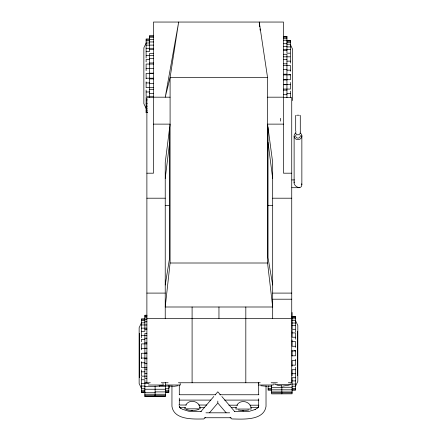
<?xml version="1.0" encoding="UTF-8"?>
<svg xmlns="http://www.w3.org/2000/svg" width="441" height="441" viewBox="0 0 441 441"><rect width="100%" height="100%" fill="white"/><g stroke="black" fill="none" stroke-linecap="round" stroke-linejoin="round"><path stroke-width="0.66" d="M301.859 135.652L301.859 184.823C301.561 190.639 292.978 186.19 294.153 181.868M267.571 77.649L170.088 77.649L165.232 97.18L178.66 22.05L170.088 77.649L170.088 263.007L165.232 306.997L272.681 306.997L267.571 263.007L267.571 77.649L259.247 22.05L259.777 26.829M165.232 178.429L169.658 142.272M185.011 407.517L184.834 408.835L200.115 408.835C200.44 401.338 189.321 398.383 185.859 405.025M236.139 407.087L235.88 409.055L251.155 409.055C251.48 401.564 240.367 398.609 236.905 405.251M258.58 407.175L258.702 406.348L257.616 408.035L258.145 407.49L254.997 409.645L255.537 409.391L249.121 411.37L234.309 411.613M165.232 285.002L169.658 257.665L169.658 127.537M258.696 383.472L258.443 385.004L273.31 385.004M146.12 43.119L143.865 47.826L143.865 103.729L146.12 108.431M141.401 322.966L139.141 327.674L139.141 383.576L141.401 388.284M168.826 388.284L169.956 385.93M295.564 386.084L297.818 381.377L297.818 325.475L295.564 320.767M200.87 411.624L213.802 396.492M215.142 394.927L217.815 391.795L220.494 394.927M205.561 417.39L203.786 418.95C193.875 419.099 174.068 420.229 171.946 406.404L171.946 385.781M209.503 412.782L217.815 403.052L226.134 412.782M295.999 115.294L295.69 115.559L295.69 131.082M198.908 409.353C194.812 410.951 190.137 410.951 186.047 409.353M289.324 385.087L283.067 386.024M248.707 410.009L243.52 410.786L238.333 410.009M178.021 385.748L174.256 386.31L169.162 386.007M159.592 386.024L155.783 386.366M267.152 386.31L260.824 385.748M153.689 35.39L149.593 35.39L149.593 51.47L146.12 51.47M149.593 36.333L153.689 36.333M283.535 36.383L286.948 36.383L286.948 53.201L290.421 53.201L290.421 56.476M283.535 36.812L286.948 36.812M283.535 37.127L286.948 37.127M149.593 37.237L153.689 37.237M283.535 38.692L286.948 38.692M149.593 38.968L146.12 38.968L146.12 55.318M149.593 39.37L153.689 39.37M146.12 39.911L149.593 39.911M283.535 40.236L286.948 40.236M286.948 40.528L290.421 40.528L290.421 52.859M146.12 40.853L149.593 40.853M286.948 40.837L290.421 40.837M286.948 41.151L290.421 41.151M149.593 41.945L153.689 41.945M286.948 42.694L290.421 42.694M146.12 42.986L149.593 42.986M283.535 43.714L286.948 43.714M286.948 44.238L290.421 44.238M146.12 45.12L153.689 45.12M283.535 46.388L286.948 46.388M286.948 46.911L290.421 46.911M146.12 48.295L153.689 48.295M149.593 49.447L153.689 49.447M283.535 49.585L290.421 49.585M283.535 50.665L286.948 50.665M153.689 53.449L149.593 53.449L149.593 97.555M283.535 54.287L286.948 54.287L286.948 97.632M153.689 55.478L146.12 55.478L146.12 57.958M283.535 56.823L290.421 56.823L290.421 63.118M149.593 58.41L153.689 58.41M149.593 59.48L146.12 59.48L146.12 61.961M283.535 59.496L286.948 59.496M286.948 61.139L290.421 61.139M149.593 62.969L153.689 62.969M283.535 63.813L286.948 63.813M153.689 64.044L146.12 64.044L146.12 70.654M283.535 65.455L290.421 65.455L290.421 71.288M149.593 68.377L153.689 68.377M146.12 68.603L149.593 68.603M283.535 69.474L286.948 69.474M286.948 70.174L290.421 70.174M149.593 73.184L153.689 73.184M153.689 73.41L146.12 73.41L146.12 78.763M283.535 74.198L286.948 74.198M288.684 74.347L290.421 74.347L290.421 79.705L283.535 79.705M283.535 74.898L290.421 74.898M146.12 78.211L153.689 78.211M149.593 78.911L153.689 78.911M283.535 79.926L286.948 79.926M146.12 82.936L149.593 82.936M149.593 83.636L153.689 83.636M283.535 84.507L290.421 84.507M283.535 84.733L286.948 84.733M153.689 87.654L146.12 87.654L146.12 81.822M283.535 89.065L290.421 89.065L290.421 82.456M149.593 89.297L153.689 89.297M283.535 90.14L286.948 90.14M146.12 91.971L149.593 91.971M149.593 93.619L153.689 93.619M286.948 93.63L290.421 93.63M283.535 94.699L286.948 94.699M153.689 96.292L146.12 96.292L146.12 89.997M153.479 97.18L170.088 97.18M267.571 97.18L283.491 97.18M153.479 97.621L146.886 97.621L146.886 382.76L150.309 382.76M283.491 97.621L291.738 97.621L291.738 382.76L288.315 382.76M147.277 99.909L146.12 99.909L146.12 97.29M146.12 103.525L147.277 103.525M146.12 106.198L147.277 106.198M146.12 108.872L147.277 108.872M146.12 110.415L147.277 110.415M146.12 111.959L147.277 111.959M146.12 112.273L147.277 112.273M147.277 112.582L146.12 112.582L146.12 100.25M153.479 124.125L170.088 124.125L165.232 162.525L165.232 318.435M283.491 124.125L267.571 124.125L272.681 162.525L272.681 318.435M146.886 173.192L153.479 173.192L153.479 22.05L283.491 22.05L283.491 173.192L291.738 173.192M291.843 179.928L294.571 179.928M291.848 187.701L299.362 187.701M146.886 198.202L165.232 198.202M272.681 198.202L291.738 198.202M165.232 205.341L169.658 205.341M268.023 205.341L272.681 205.341M170.088 263.007L267.571 263.007M146.886 293.094L165.232 293.094M272.681 293.094L291.738 293.094M272.681 299.202L291.738 299.202M146.919 315.238L144.869 315.238L144.869 331.323L141.401 331.323M144.869 315.486L146.919 315.486M144.869 316.18L146.919 316.18M292.091 316.616L295.564 316.616L295.564 328.953M292.091 316.93L295.564 316.93M144.869 317.085L146.919 317.085M292.091 317.244L295.564 317.244M146.886 318.435L291.738 318.435M144.869 318.815L141.401 318.815L141.401 335.166M292.091 318.788L295.564 318.788M144.869 319.218L146.919 319.218M141.401 319.758L144.869 319.758M292.091 320.331L295.564 320.331M141.401 320.701L144.869 320.701M144.869 321.792L146.919 321.792M141.401 322.834L144.869 322.834M292.091 323.005L295.564 323.005M141.401 324.967L146.919 324.967M292.091 325.678L295.564 325.678M141.401 328.143L146.919 328.143M144.869 329.295L146.919 329.295M292.091 332.911L295.564 332.911L295.564 339.206M146.919 333.302L144.869 333.302L144.869 378.676L146.919 378.676M146.919 335.325L141.401 335.325L141.401 337.806M295.564 337.227L292.091 337.227L292.091 330.375M144.869 338.258L146.919 338.258M144.869 339.333L141.401 339.333L141.401 341.808M292.091 341.549L295.564 341.549L295.564 347.381M144.869 342.817L146.919 342.817M146.919 343.892L141.401 343.892L141.401 349.818M295.564 346.268L292.091 346.268L292.091 339.901M144.869 348.23L146.919 348.23M141.401 348.451L146.919 348.451M293.827 350.435L295.564 350.435L295.564 355.793L292.091 355.793M292.091 350.992L295.564 350.992M144.869 353.032L146.919 353.032M146.919 353.258L141.401 353.258L141.401 358.616M141.401 358.059L146.919 358.059M144.869 358.765L146.919 358.765M295.564 360.6L292.091 360.6L292.091 366.234M141.401 362.783L144.869 362.783M144.869 363.483L146.919 363.483M292.091 365.159L295.564 365.159L295.564 359.233M146.919 367.507L141.401 367.507L141.401 361.67M144.869 369.15L146.919 369.15M295.564 369.718L292.091 369.718L292.091 375.749M141.401 371.824L144.869 371.824M144.869 373.466L146.919 373.466M292.091 373.725L295.564 373.725L295.564 367.243M146.919 376.14L141.401 376.14L141.401 369.845M295.564 377.728L292.091 377.728L292.091 393.813L271.606 393.874L271.606 385.147M292.091 380.908L295.564 380.908M144.869 382.292L146.919 382.292M161.268 382.76L168.12 382.76M178.396 382.76L260.212 382.76M271.176 382.76L277.345 382.76M141.401 383.372L148.97 383.372M272.973 384.083L275.702 384.083M290.04 384.083L295.564 384.083M275.631 384.679L290.498 384.679M148.352 385.021L163.22 385.021L162.966 383.483M165.54 385.004L180.408 385.004L180.154 383.472M159.212 385.908L165.353 385.908L165.353 382.292M141.401 386.046L144.869 386.046M159.212 386.046L168.826 386.046M268.139 386.217L271.606 386.217M292.091 386.217L295.564 386.217M144.869 386.57L155.111 386.57M281.849 387.259L292.091 387.259M271.606 387.7L281.849 387.7M268.139 388.35L271.606 388.35M292.091 388.35L295.564 388.35M141.401 388.719L144.869 388.719M165.353 388.719L168.826 388.719M144.869 389.243L165.353 389.243M268.139 389.293L271.606 389.293M292.091 389.293L295.564 389.293M271.606 389.833L292.091 389.833M141.401 390.263L144.869 390.263M165.353 390.263L168.826 390.263M271.606 390.235L268.139 390.235L268.139 385.919M292.091 390.235L295.564 390.235L295.564 373.885M141.401 391.812L144.869 391.812M165.353 391.812L168.826 391.812M155.111 391.917L165.353 391.917M271.606 391.928L292.091 391.966M141.401 392.121L144.869 392.121M165.353 392.121L168.826 392.121M144.869 392.435L141.401 392.435L141.401 380.098M165.353 392.435L168.826 392.435L168.826 385.649M144.869 392.722L155.111 392.722M271.606 392.87L292.091 392.87M144.869 394.265L165.353 394.265M179.311 394.756L215.682 394.756M219.8 394.756L258.917 394.756M155.111 395.814L165.353 395.814M144.869 395.836L155.111 395.836M144.869 396.145L165.353 396.145M155.111 396.58L144.869 396.58L144.869 379.756L141.401 379.756L141.401 377.138M179.311 400.092L210.881 400.092M224.607 400.092L258.917 400.092M178.881 405.02L186.367 405.02M198.615 405.02L206.785 405.02M228.862 405.185L237.749 405.185M250.047 405.185L258.933 405.185M231.597 407.517L236.382 407.517M250.731 407.517L258.25 407.517M179.564 407.688L185.689 407.688M199.299 407.688L204.74 407.688M191.162 410.516L192.474 410.56M242.203 410.736L243.52 410.786M201.322 411.613L192.182 411.613L188.301 411.144L182.254 409.204L180.055 407.666L180.573 408.206L179.278 406.398L179.404 407.219M205.947 412.815L229.689 412.815M204.591 417.748L231.045 417.748M281.782 385.985L276.805 385.087M299.979 115.294L300.288 115.559L300.288 131.991M221.829 396.492L234.761 411.624M230.07 417.39L231.85 418.95C241.828 419.049 263.757 421.172 266.022 406.404L266.022 385.781M290.421 44.679L292.675 49.386L292.675 100.576M301.627 183.814L301.859 184.823M272.681 285.002L268.023 257.665L268.023 127.537M268.023 142.272L272.681 178.429M260.008 28.88L260.157 30.247M297.658 331.467L297.658 375.732M295.564 331.913L295.564 329.295L292.091 329.295L292.091 312.471M294.119 136.368L294.119 182.806M292.091 350.286L292.091 356.019M290.421 91.149L290.421 97.632M281.849 385.351L281.849 393.874M280.344 118.298L280.344 121.099M258.68 382.286L258.68 383.664M258.68 385.037L258.68 394.673M258.68 398.791L258.68 405.621M245.819 306.997L245.819 382.76M218.957 306.997L218.957 318.435M217.815 401.073L217.815 402.738M192.094 306.997L192.094 382.76M179.289 385.037L179.289 394.673M179.289 398.107L179.289 404.932M165.353 386.046L165.353 396.459L155.111 396.459L155.111 386.046M139.306 333.319L139.306 377.584M300.453 133.193A3.886 3.638 0 0 1 300.768 138.551A3.886 3.638 0 0 1 295.04 138.38A3.886 3.638 0 0 1 295.724 133.05M300.205 132.146A2.299 2.15 0 0 1 297.686 134.836A2.299 2.15 0 0 1 295.999 131.627M300.205 135.453A2.299 2.15 0 0 1 297.686 138.138A2.299 2.15 0 0 1 295.999 134.935M296.837 115.294A1.626 0.375 0 0 1 299.136 115.294"/></g></svg>
